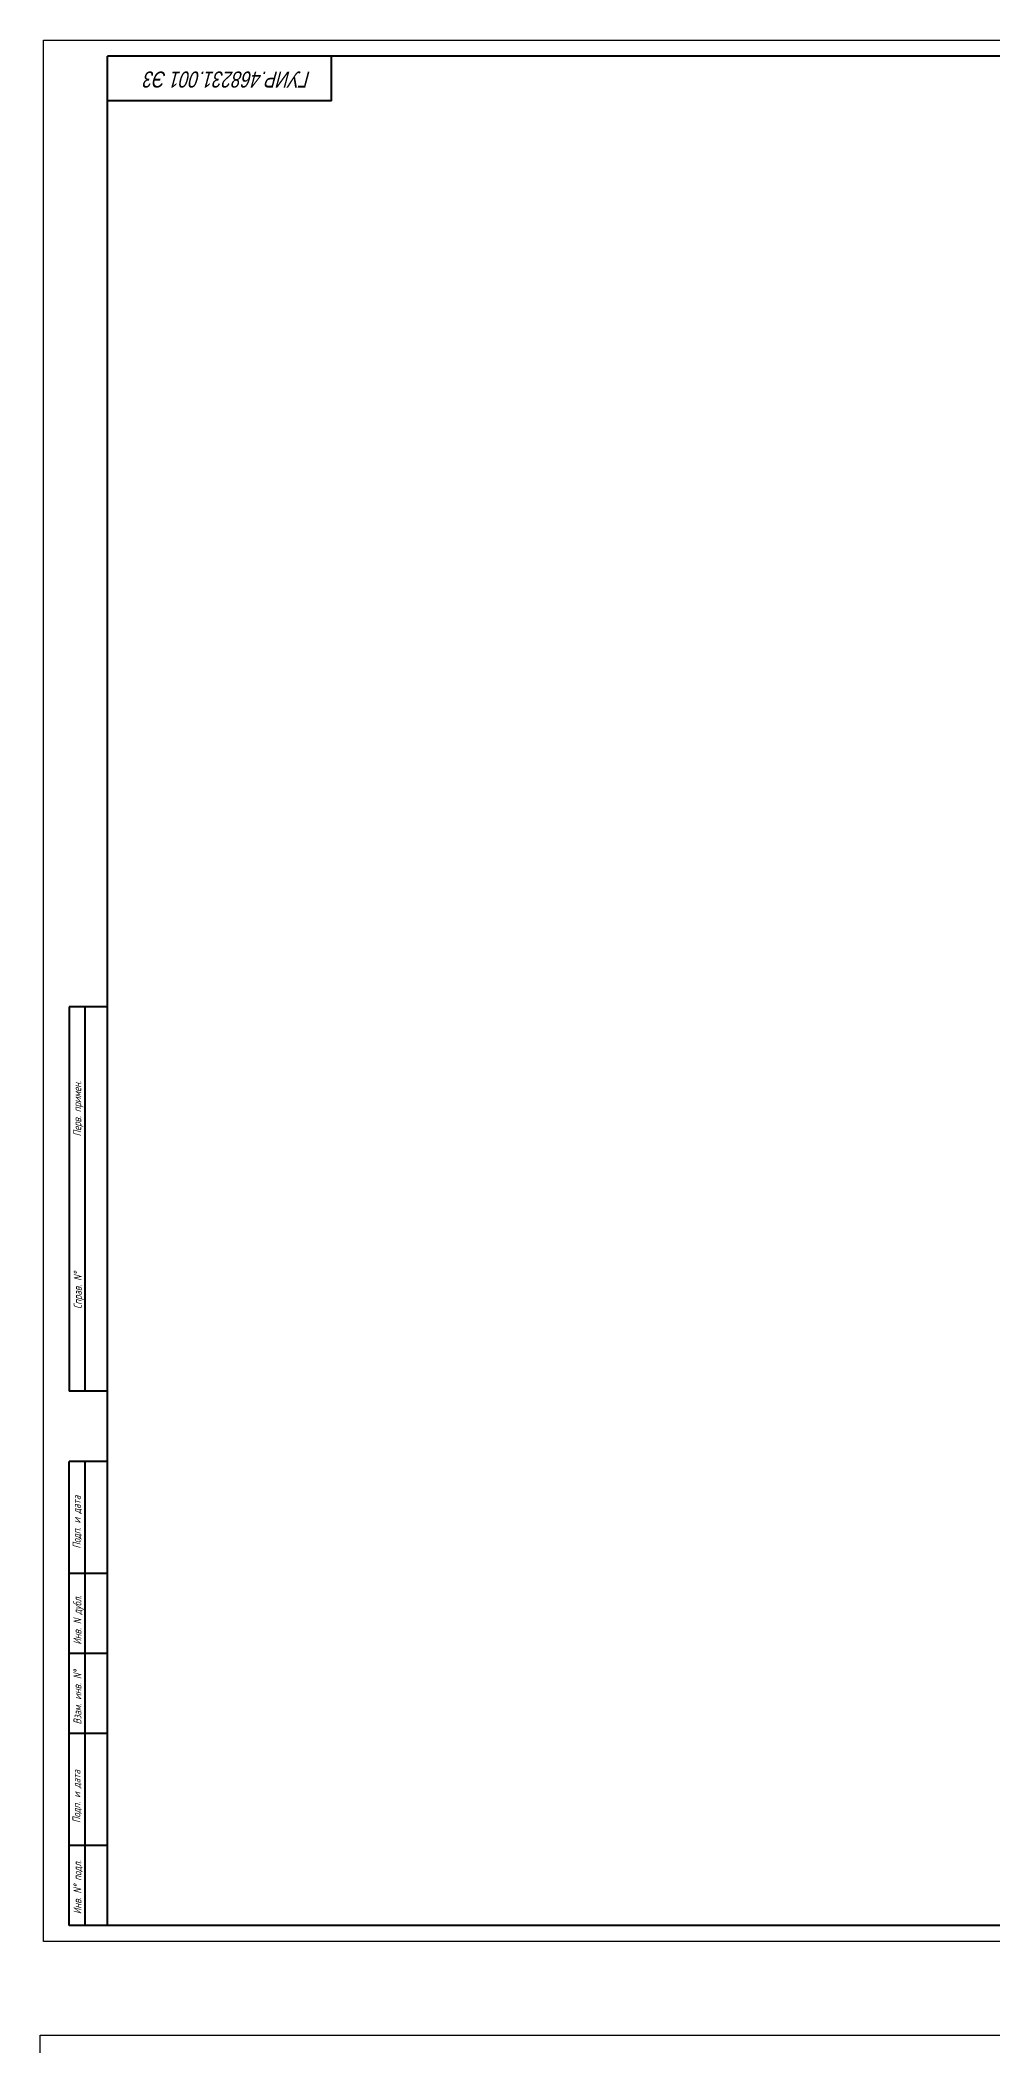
# Model space of a CAD drawing. Header units: millimetres. Extents: x 0 to 9139, y -367 to 2333.
# Drawn here: x 4707 to 5005, y 1266 to 1893 of the extents above; entities that cross this region are included whole.
import ezdxf

# ---------------------------------------------------------------- set-up
doc = ezdxf.new("R2010")
doc.units = ezdxf.units.MM
doc.header["$LTSCALE"] = 0.5
doc.layers.get('0').update_dxf_attribs({"lineweight": 60})
doc.layers.add('KONTUR', color=7, linetype='Continuous')
doc.layers.add('Основная', color=7, linetype='Continuous', lineweight=40)
doc.layers.add('текст', color=7, linetype='Continuous', lineweight=30)
doc.styles.get("Standard").update_dxf_attribs({"font": 'isocpeui.ttf', "width": 0.9})
doc.styles.add('стиль1', font='romans.shx', dxfattribs={"width": 0.75, "oblique": 15, "height": 3.5})

msp = doc.modelspace()

# ---------------------------------------------------------------- linework, layer by layer
at = {"layer": 'KONTUR'}
for p, q in [((4708.12, 1298.81), (4708.12, 1892.81)), ((4708.12, 1892.81), (5549.12, 1892.81)), ((5549.12, 1298.81), (4708.12, 1298.81)), ((4707.03, 675.63), (4707.03, 1269.63)), ((4707.03, 1269.63), (5548.03, 1269.63))]:
    msp.add_line(p, q, dxfattribs=at)
at = {"layer": 'Основная'}
for p, q in [((4728.12, 1343.81), (4728.12, 1887.81)), ((5544.12, 1887.81), (4728.12, 1887.81)), ((4798.12, 1873.81), (4798.12, 1887.81)), ((4798.12, 1873.81), (4728.12, 1873.81)), ((4716.12, 1590.81), (4716.12, 1470.81)), ((4728.12, 1590.81), (4716.12, 1590.81)), ((4721.12, 1470.81), (4721.12, 1590.81)), ((4728.12, 1470.81), (4716.12, 1470.81)), ((4716.12, 1303.81), (4716.12, 1448.81)), ((4728.12, 1448.81), (4716.12, 1448.81)), ((4721.12, 1303.81), (4721.12, 1448.81)), ((4728.12, 1413.81), (4716.12, 1413.81)), ((4728.12, 1388.81), (4716.12, 1388.81)), ((4728.12, 1363.81), (4716.12, 1363.81)), ((4728.12, 1303.81), (4728.12, 1343.81)), ((4728.12, 1328.81), (4716.12, 1328.81)), ((5544.12, 1303.81), (4716.12, 1303.81))]:
    msp.add_line(p, q, dxfattribs=at)

# ---------------------------------------------------------------- texts
at = {"color": 0, "insert": (4791.65, 1878), "char_height": 5, "attachment_point": 1, "rotation": 180}
msp.add_mtext_dynamic_manual_height_columns('{\\Fstandarteskd|c204;\\Q15;\\W0.8;\\C256;ГУИР.468231.001 Э\\Fstandarteskd|c0;3}', width=88.7975, gutter_width=50, heights=[0], dxfattribs=at)
at = {"layer": 'текст', "style": 'стиль1', "oblique": 15, "width": 0.75}
for s, p in [('Перв. примен.', (4719.88, 1550.33)), ('Справ. N%%d', (4720.03, 1496.44)), ('Подп. и дата', (4719.7, 1421.58)), ('Инв. N дубл.', (4719.94, 1391.56)), ('Взам. инв. N%%d', (4719.94, 1366.63)), ('Подп. и дата', (4719.65, 1335.85)), ('Инв. N%%d подл.', (4719.94, 1307.38))]:
    msp.add_text(s, height=2.5, rotation=90, dxfattribs=at).set_placement(p)

doc.saveas('drawing.dxf')
